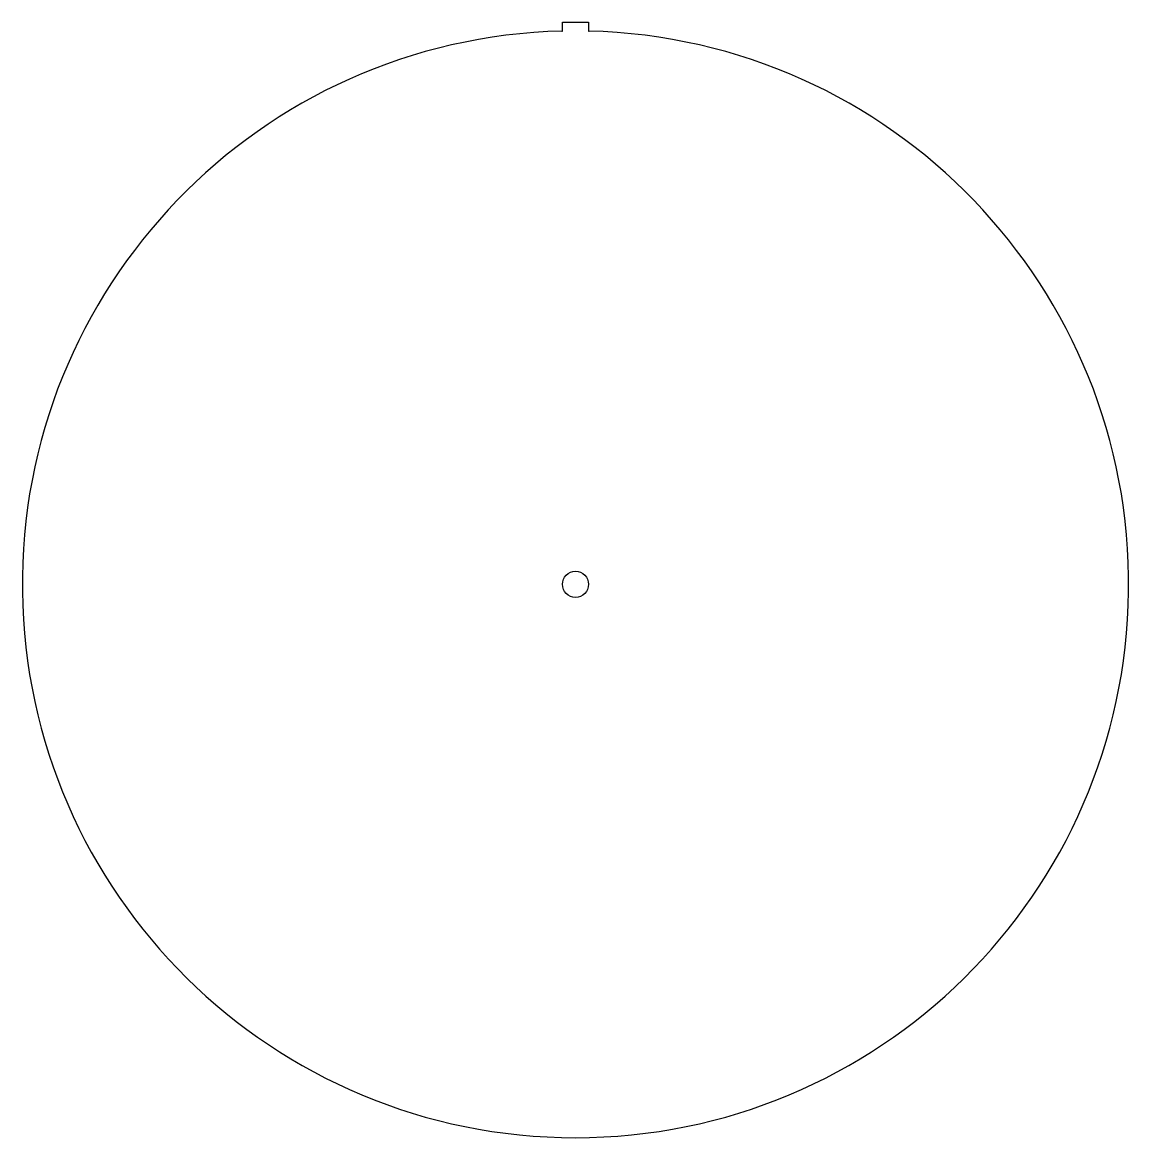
# Model space of a CAD drawing. Header units: millimetres. Extents: x -256 to 256, y -256 to 260.
import ezdxf

# ---------------------------------------------------------------- set-up
doc = ezdxf.new("R2010")
doc.units = ezdxf.units.MM
doc.layers.add('CUT_INNER', color=6, linetype='Continuous')
doc.layers.add('CUT_OUTER', color=1, linetype='Continuous')

msp = doc.modelspace()

# ---------------------------------------------------------------- linework, layer by layer
at = {"layer": 'CUT_INNER'}
msp.add_circle((0, 0), 6.05, dxfattribs=at)
at = {"layer": 'CUT_OUTER'}
for points in [[(-6.2838, 255.9729), (-6, 255.979), (-6, 260.05)], [(-6, 260.05), (6, 260.05), (6, 255.979), (6.2838, 255.9729)]]:
    msp.add_lwpolyline(points, dxfattribs=at)
msp.add_arc((0, 0), 256.05, 91.40625, 88.59375, dxfattribs=at)

doc.saveas('drawing.dxf')
